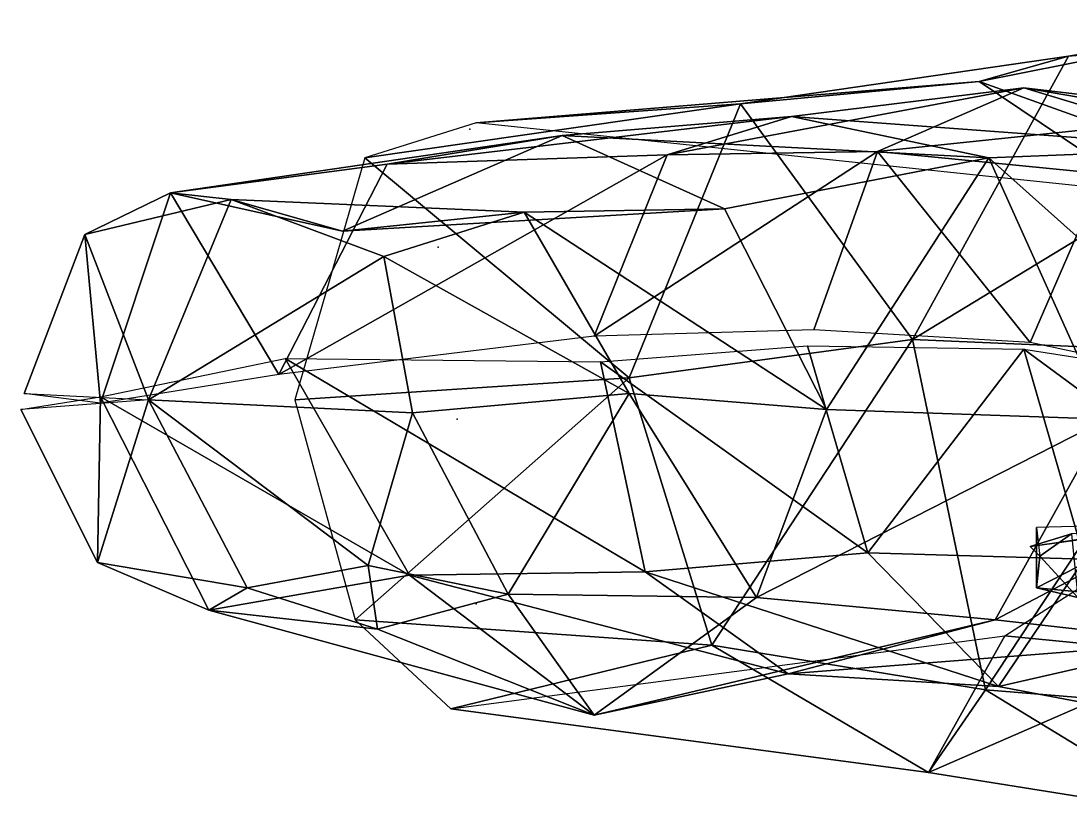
# Model space of a CAD drawing. Extents: x 4.9 to 9.1, y -6.1 to 13.5.
# Drawn here: x 5.999 to 6.548, y -5.128 to -4.713 of the extents above; entities that cross this region are included whole.
import ezdxf

# ---------------------------------------------------------------- set-up
doc = ezdxf.new("R2010")
doc.units = 0
doc.layers.get('0').update_dxf_attribs({"linetype": 'CONTINUOUS'})

msp = doc.modelspace()

# ---------------------------------------------------------------- linework, layer by layer
at = {"color": 0}
for p in [(6.23352, -4.76949, -2.05333), (6.21685, -4.83115, -2.05833), (6.22685, -4.92115, -2.06167), (6.22685, -4.92115, -2.06167), (6.22685, -4.92115, -2.06), (6.22685, -4.92115, -2.06), (6.23685, -5.01782, -2.06)]:
    msp.add_point(p, dxfattribs=at)
for points in [[(6.46519, -4.87949, -1.52333), (6.62019, -4.88615, -1.34667), (6.73685, -4.71449, -1.41667)], [(6.73685, -4.71449, -1.41667), (6.54685, -4.73115, -1.58667), (6.46519, -4.87949, -1.52333)], [(6.50019, -4.74449, -1.86333), (6.54685, -4.73115, -1.58667), (6.66019, -4.71282, -1.73333)], [(6.66019, -4.71282, -1.73333), (6.65352, -4.79949, -1.95167), (6.50019, -4.74449, -1.86333)], [(6.73685, -4.71449, -1.41667), (6.66019, -4.71282, -1.73333), (6.54685, -4.73115, -1.58667)], [(6.37519, -4.75615, -1.74), (6.46519, -4.87949, -1.52333), (6.54685, -4.73115, -1.58667)], [(6.54685, -4.73115, -1.58667), (6.50019, -4.74449, -1.86333), (6.37519, -4.75615, -1.74)], [(6.23685, -4.76615, -2.055), (6.37519, -4.75615, -1.74), (6.50019, -4.74449, -1.86333)], [(6.50019, -4.74449, -1.86333), (6.58685, -4.80282, -1.98), (6.23685, -4.76615, -2.055)], [(6.58685, -4.80282, -1.98), (6.50019, -4.74449, -1.86333), (6.65352, -4.79949, -1.95167)], [(6.52352, -4.74782, -2.38), (6.33685, -4.78282, -2.32833), (6.40185, -4.76282, -2.23667)], [(6.33685, -4.78282, -2.32833), (6.52352, -4.74782, -2.38), (6.44685, -4.78115, -2.44667)], [(6.40185, -4.76282, -2.23667), (6.62852, -4.77949, -2.27333), (6.52352, -4.74782, -2.38)], [(6.63685, -4.76115, -2.51167), (6.44685, -4.78115, -2.44667), (6.52352, -4.74782, -2.38)], [(6.74852, -4.78615, -2.41167), (6.52352, -4.74782, -2.38), (6.62852, -4.77949, -2.27333)], [(6.52352, -4.74782, -2.38), (6.74852, -4.78615, -2.41167), (6.63685, -4.76115, -2.51167)], [(6.17852, -4.78449, -1.90833), (6.31685, -4.89949, -1.68667), (6.37519, -4.75615, -1.74)], [(6.37519, -4.75615, -1.74), (6.23685, -4.76615, -2.055), (6.17852, -4.78449, -1.90833)], [(6.46519, -4.87949, -1.52333), (6.37519, -4.75615, -1.74), (6.31685, -4.89949, -1.68667)], [(6.44685, -4.78115, -2.44667), (6.63685, -4.76115, -2.51167), (6.56519, -4.79282, -2.56833)], [(6.40185, -4.76282, -2.23667), (6.19019, -4.78782, -2.195), (6.28185, -4.77282, -2.12333)], [(6.19019, -4.78782, -2.195), (6.40185, -4.76282, -2.23667), (6.33685, -4.78282, -2.32833)], [(6.28185, -4.77282, -2.12333), (6.50519, -4.78449, -2.14167), (6.40185, -4.76282, -2.23667)], [(6.62852, -4.77949, -2.27333), (6.40185, -4.76282, -2.23667), (6.50519, -4.78449, -2.14167)], [(6.28185, -4.77282, -2.12333), (6.07685, -4.80282, -2.10667), (6.16685, -4.82282, -2.015)], [(6.07685, -4.80282, -2.10667), (6.28185, -4.77282, -2.12333), (6.19019, -4.78782, -2.195)], [(6.16685, -4.82282, -2.015), (6.36685, -4.81115, -2.02167), (6.28185, -4.77282, -2.12333)], [(6.50519, -4.78449, -2.14167), (6.28185, -4.77282, -2.12333), (6.36685, -4.81115, -2.02167)], [(6.33685, -4.78282, -2.32833), (6.13352, -4.89782, -2.26833), (6.19019, -4.78782, -2.195)], [(6.13352, -4.89782, -2.26833), (6.33685, -4.78282, -2.32833), (6.29852, -4.87782, -2.35333)], [(6.44685, -4.78115, -2.44667), (6.29852, -4.87782, -2.35333), (6.33685, -4.78282, -2.32833)], [(6.29852, -4.87782, -2.35333), (6.44685, -4.78115, -2.44667), (6.41352, -4.87449, -2.46667)], [(6.52685, -4.88115, -2.59167), (6.41352, -4.87449, -2.46667), (6.44685, -4.78115, -2.44667)], [(6.44685, -4.78115, -2.44667), (6.56519, -4.79282, -2.56833), (6.52685, -4.88115, -2.59167)], [(6.50519, -4.78449, -2.14167), (6.67685, -4.93782, -2.20667), (6.62852, -4.77949, -2.27333)], [(6.07685, -4.80282, -2.10667), (6.19019, -4.78782, -2.195), (6.13352, -4.89782, -2.26833)], [(6.31685, -4.89949, -1.68667), (6.17852, -4.78449, -1.90833), (6.14185, -4.91115, -1.84833)], [(6.50519, -4.78449, -2.14167), (6.36685, -4.81115, -2.02167), (6.42019, -4.91615, -1.97)], [(6.42019, -4.91615, -1.97), (6.56685, -4.92115, -2.11167), (6.50519, -4.78449, -2.14167)], [(6.67685, -4.93782, -2.20667), (6.50519, -4.78449, -2.14167), (6.56685, -4.92115, -2.11167)], [(6.65185, -4.90782, -2.71667), (6.52685, -4.88115, -2.59167), (6.56519, -4.79282, -2.56833)], [(6.07685, -4.80282, -2.10667), (6.03186, -4.82449, -2.02333), (6.10852, -4.80615, -1.945)], [(6.03186, -4.82449, -2.02333), (6.07685, -4.80282, -2.10667), (6.04019, -4.91282, -2.18)], [(6.13352, -4.89782, -2.26833), (6.04019, -4.91282, -2.18), (6.07685, -4.80282, -2.10667)], [(6.10852, -4.80615, -1.945), (6.16685, -4.82282, -2.015), (6.07685, -4.80282, -2.10667)], [(6.06519, -4.91115, -1.90833), (6.10852, -4.80615, -1.945), (6.03186, -4.82449, -2.02333)], [(6.06519, -4.91115, -1.90833), (6.18852, -4.83615, -1.865), (6.10852, -4.80615, -1.945)], [(6.26185, -4.81282, -1.9), (6.10852, -4.80615, -1.945), (6.18852, -4.83615, -1.865)], [(6.10852, -4.80615, -1.945), (6.26185, -4.81282, -1.9), (6.16685, -4.82282, -2.015)], [(6.36685, -4.81115, -2.02167), (6.16685, -4.82282, -2.015), (6.26185, -4.81282, -1.9)], [(6.18852, -4.83615, -1.865), (6.31685, -4.90782, -1.86833), (6.26185, -4.81282, -1.9)], [(6.26185, -4.81282, -1.9), (6.42019, -4.91615, -1.97), (6.36685, -4.81115, -2.02167)], [(6.42019, -4.91615, -1.97), (6.26185, -4.81282, -1.9), (6.31685, -4.90782, -1.86833)], [(6.06519, -4.91115, -1.90833), (6.03186, -4.82449, -2.02333), (6.00019, -4.90782, -2.065)], [(6.04019, -4.91282, -2.18), (6.00019, -4.90782, -2.065), (6.03186, -4.82449, -2.02333)], [(6.06519, -4.91115, -1.90833), (6.20352, -4.91782, -1.84333), (6.18852, -4.83615, -1.865)], [(6.31685, -4.90782, -1.86833), (6.18852, -4.83615, -1.865), (6.20352, -4.91782, -1.84333)], [(6.46519, -4.87949, -1.52333), (6.31685, -4.89949, -1.68667), (6.36019, -5.03949, -1.75167)], [(6.36019, -5.03949, -1.75167), (6.50352, -5.06282, -1.62167), (6.46519, -4.87949, -1.52333)], [(6.62019, -4.88615, -1.34667), (6.46519, -4.87949, -1.52333), (6.50352, -5.06282, -1.62167)], [(6.30185, -4.89115, -2.35833), (6.41019, -4.88282, -2.46833), (6.44185, -4.99115, -2.44)], [(6.52352, -4.88449, -2.59333), (6.44185, -4.99115, -2.44), (6.41019, -4.88282, -2.46833)], [(6.44185, -4.99115, -2.44), (6.52352, -4.88449, -2.59333), (6.55519, -4.99449, -2.55667)], [(6.50352, -5.06282, -1.62167), (6.64685, -5.07449, -1.47833), (6.62019, -4.88615, -1.34667)], [(6.68185, -5.00115, -2.69333), (6.55519, -4.99449, -2.55667), (6.52352, -4.88449, -2.59333)], [(6.52352, -4.88449, -2.59333), (6.66185, -4.90615, -2.71833), (6.68185, -5.00115, -2.69333)], [(6.04019, -4.90949, -2.18), (6.13685, -4.88949, -2.26833), (6.20185, -5.00282, -2.20667)], [(6.32519, -5.00115, -2.31667), (6.20185, -5.00282, -2.20667), (6.13685, -4.88949, -2.26833)], [(6.13685, -4.88949, -2.26833), (6.30185, -4.89115, -2.35833), (6.32519, -5.00115, -2.31667)], [(6.44185, -4.99115, -2.44), (6.32519, -5.00115, -2.31667), (6.30185, -4.89115, -2.35833)], [(6.31685, -4.89949, -1.68667), (6.14185, -4.91115, -1.84833), (6.17352, -5.02615, -1.93333)], [(6.17352, -5.02615, -1.93333), (6.36019, -5.03949, -1.75167), (6.31685, -4.89949, -1.68667)], [(6.04019, -4.90949, -2.18), (6.03852, -4.99615, -2.025), (5.99852, -4.91615, -2.065)], [(6.03852, -4.99615, -2.025), (6.04019, -4.90949, -2.18), (6.09685, -5.02115, -2.115)], [(6.20185, -5.00282, -2.20667), (6.09685, -5.02115, -2.115), (6.04019, -4.90949, -2.18)], [(6.20352, -4.91782, -1.84333), (6.25352, -5.01282, -1.91833), (6.31685, -4.90782, -1.86833)], [(6.38352, -5.01449, -2.04167), (6.31685, -4.90782, -1.86833), (6.25352, -5.01282, -1.91833)], [(6.31685, -4.90782, -1.86833), (6.38352, -5.01449, -2.04167), (6.42019, -4.91615, -1.97)], [(6.06519, -4.91115, -1.90833), (5.99852, -4.91615, -2.065), (6.03852, -4.99615, -2.025)], [(6.06519, -4.91115, -1.90833), (6.03852, -4.99615, -2.025), (6.11685, -5.00949, -1.94)], [(6.06519, -4.91115, -1.90833), (6.18019, -4.99782, -1.88), (6.20352, -4.91782, -1.84333)], [(6.06519, -4.91115, -1.90833), (6.11685, -5.00949, -1.94), (6.18019, -4.99782, -1.88)], [(6.25352, -5.01282, -1.91833), (6.20352, -4.91782, -1.84333), (6.18019, -4.99782, -1.88)], [(6.56685, -4.92115, -2.11167), (6.42019, -4.91615, -1.97), (6.38352, -5.01449, -2.04167)], [(6.38352, -5.01449, -2.04167), (6.50852, -5.02615, -2.16667), (6.56685, -4.92115, -2.11167)], [(6.67685, -4.93782, -2.20667), (6.56685, -4.92115, -2.11167), (6.50852, -5.02615, -2.16667)], [(6.61519, -5.04449, -1.94667), (6.51352, -5.03449, -2.01667), (6.69019, -4.92115, -1.98)], [(6.50852, -5.02615, -2.16667), (6.61185, -5.03782, -2.26833), (6.67685, -4.93782, -2.20667)], [(6.52685, -4.98782, -3.49833), (6.60352, -4.97615, -3.46833), (6.59852, -4.97782, -3.50167)], [(6.59852, -4.97782, -3.50167), (6.54852, -4.98115, -3.52), (6.52685, -4.98782, -3.49833)], [(6.59519, -4.97615, -3.46833), (6.53019, -4.97782, -3.5), (6.53019, -5.00949, -3.505)], [(6.53019, -5.00949, -3.505), (6.60019, -5.01615, -3.47333), (6.59519, -4.97615, -3.46833)], [(6.53185, -4.99282, -3.51667), (6.53019, -5.00949, -3.505), (6.53019, -4.97782, -3.5)], [(6.53185, -4.99282, -3.51667), (6.52685, -4.98782, -3.49833), (6.54852, -4.98115, -3.52)], [(6.53185, -4.99282, -3.51667), (6.54852, -4.98115, -3.52), (6.55185, -5.01449, -3.52667)], [(6.32519, -5.00115, -2.31667), (6.44185, -4.99115, -2.44), (6.51019, -5.06115, -2.375)], [(6.55519, -4.99449, -2.55667), (6.51019, -5.06115, -2.375), (6.44185, -4.99115, -2.44)], [(6.09685, -5.02115, -2.115), (6.11685, -5.00949, -1.94), (6.03852, -4.99615, -2.025)], [(6.51019, -5.06115, -2.375), (6.55519, -4.99449, -2.55667), (6.63352, -5.08449, -2.48)], [(6.53185, -4.99282, -3.51667), (6.55185, -5.01449, -3.52667), (6.53019, -5.00949, -3.505)], [(6.09685, -5.02115, -2.115), (6.20185, -5.00282, -2.20667), (6.29852, -5.07615, -2.14)], [(6.18519, -5.03115, -2.01333), (6.18019, -4.99782, -1.88), (6.11685, -5.00949, -1.94)], [(6.18019, -4.99782, -1.88), (6.18519, -5.03115, -2.01333), (6.25352, -5.01282, -1.91833)], [(6.20185, -5.00282, -2.20667), (6.32519, -5.00115, -2.31667), (6.40019, -5.05449, -2.24833)], [(6.40019, -5.05449, -2.24833), (6.29852, -5.07615, -2.14), (6.20185, -5.00282, -2.20667)], [(6.51019, -5.06115, -2.375), (6.40019, -5.05449, -2.24833), (6.32519, -5.00115, -2.31667)], [(6.11685, -5.00949, -1.94), (6.09685, -5.02115, -2.115), (6.18519, -5.03115, -2.01333)], [(6.29852, -5.07615, -2.14), (6.25352, -5.01282, -1.91833), (6.18519, -5.03115, -2.01333)], [(6.25352, -5.01282, -1.91833), (6.29852, -5.07615, -2.14), (6.38352, -5.01449, -2.04167)], [(6.60019, -5.01615, -3.47333), (6.53019, -5.00949, -3.505), (6.55185, -5.01449, -3.52667)], [(6.50852, -5.02615, -2.16667), (6.38352, -5.01449, -2.04167), (6.29852, -5.07615, -2.14)], [(6.29852, -5.07615, -2.14), (6.18519, -5.03115, -2.01333), (6.09685, -5.02115, -2.115)], [(6.36019, -5.03949, -1.75167), (6.17352, -5.02615, -1.93333), (6.22352, -5.07282, -2.06667)], [(6.29852, -5.07615, -2.14), (6.40019, -5.05449, -2.24833), (6.50852, -5.02615, -2.16667)], [(6.61185, -5.03782, -2.26833), (6.50852, -5.02615, -2.16667), (6.40019, -5.05449, -2.24833)], [(6.47352, -5.10615, -1.86), (6.22352, -5.07282, -2.06667), (6.51352, -5.03449, -2.01667)], [(6.51352, -5.03449, -2.01667), (6.61519, -5.04449, -1.94667), (6.47352, -5.10615, -1.86)], [(6.22352, -5.07282, -2.06667), (6.47352, -5.10615, -1.86), (6.36019, -5.03949, -1.75167)], [(6.50352, -5.06282, -1.62167), (6.36019, -5.03949, -1.75167), (6.47352, -5.10615, -1.86)], [(6.40019, -5.05449, -2.24833), (6.51019, -5.06115, -2.375), (6.61185, -5.03782, -2.26833)], [(6.63352, -5.08449, -2.48), (6.61185, -5.03782, -2.26833), (6.51019, -5.06115, -2.375)], [(6.61019, -5.12782, -1.74), (6.47352, -5.10615, -1.86), (6.61519, -5.04449, -1.94667)], [(6.47352, -5.10615, -1.86), (6.61019, -5.12782, -1.74), (6.50352, -5.06282, -1.62167)], [(6.64685, -5.07449, -1.47833), (6.50352, -5.06282, -1.62167), (6.61019, -5.12782, -1.74)]]:
    msp.add_3dface(points, dxfattribs=at)

doc.saveas('drawing.dxf')
